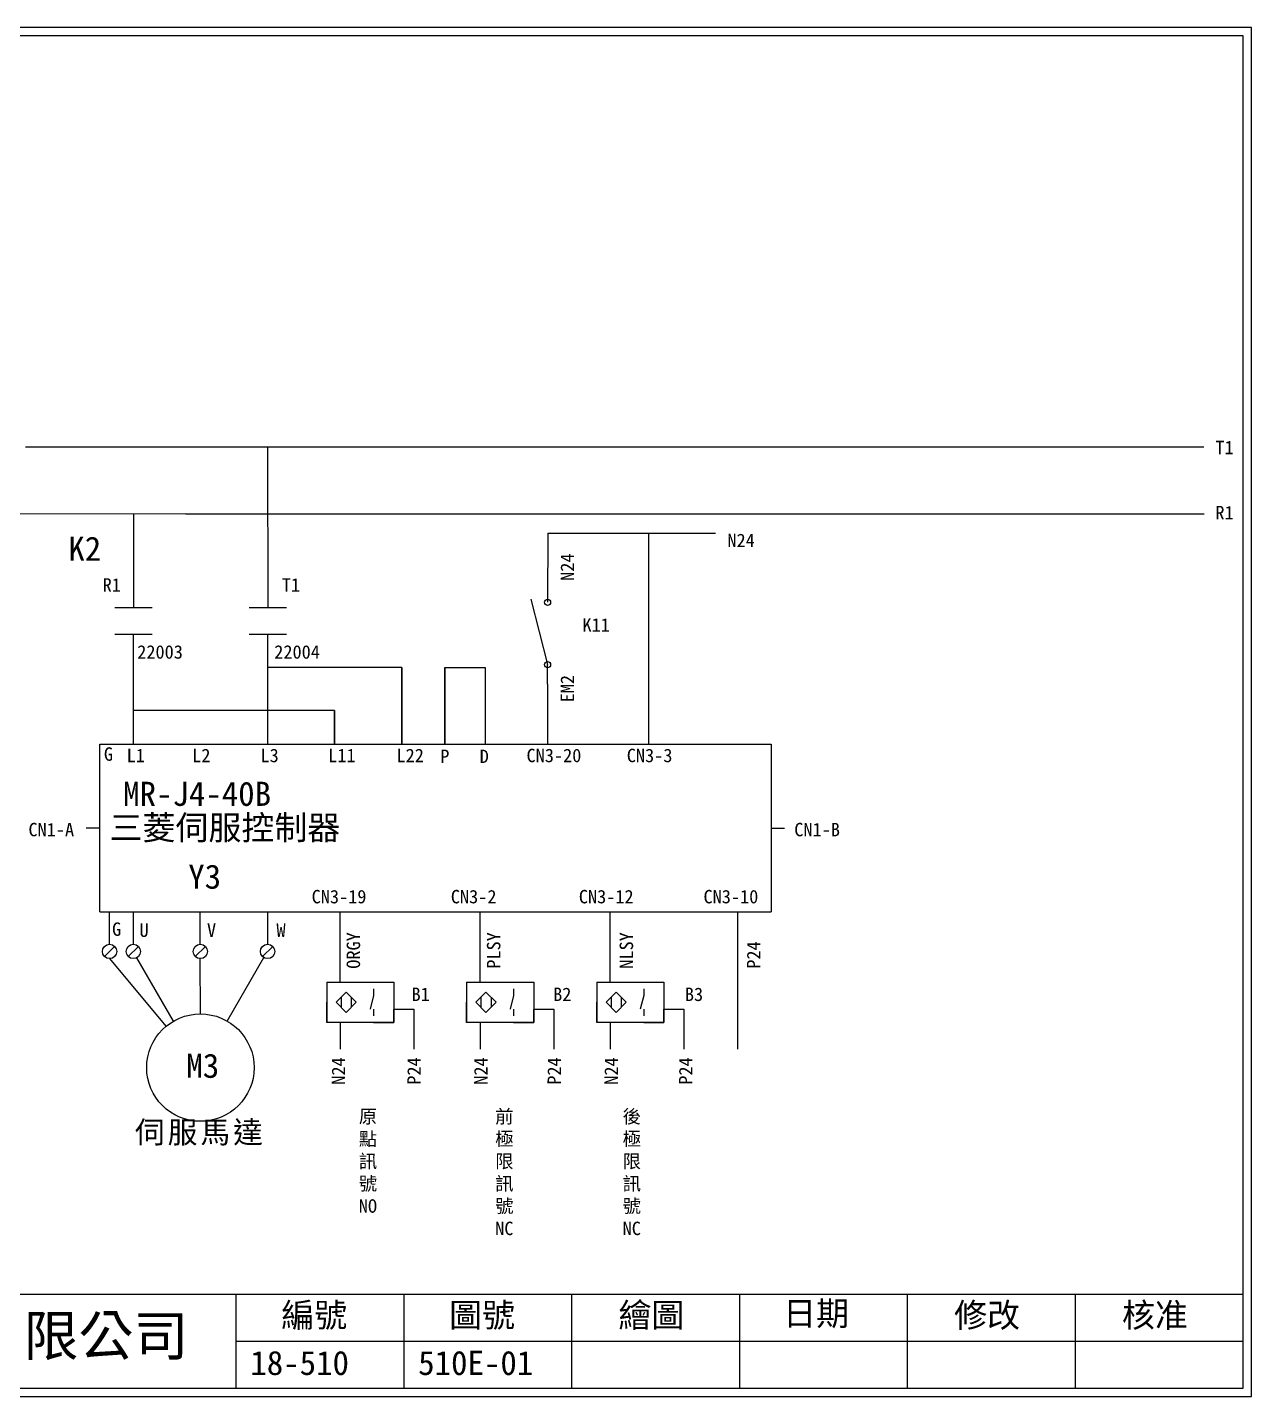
# Model space of a CAD drawing. Extents: x 10 to 297, y 3 to 207.
# Drawn here: x 114.7 to 297, y 3 to 207 of the extents above; entities that cross this region are included whole.
import ezdxf

# ---------------------------------------------------------------- set-up
doc = ezdxf.new("R2010")
doc.units = 0
doc.layers.get('0').update_dxf_attribs({"linetype": 'CONTINUOUS'})
for name, color, linetype in [('7', 7, 'CONTINUOUS'), ('圖框層', 7, 'CONTINUOUS'), ('標尺寸層', 3, 'CONTINUOUS')]:
    doc.layers.add(name, color=color, linetype=linetype)
doc.styles.add('CNS', font='romanc.shx', dxfattribs={"bigfont": 'chineset.shx'})
doc.styles.add('STSL', font='kaiu.ttf')
doc.styles.add('標楷體', font='kaiu.ttf')

msp = doc.modelspace()

# ---------------------------------------------------------------- linework, layer by layer
for p, q in [((150.44, 144.49), (150.45, 120.56)), ((130.46, 134.48), (130.46, 120.56)), ((150.41, 116.59), (150.41, 111.6)), ((192.13, 109.13), (192.13, 112.05)), ((150.43, 75.21), (150.43, 70.38)), ((127.64, 70.07), (126.13, 68.55)), ((131.19, 70.07), (129.67, 68.55)), ((141.17, 70.07), (139.66, 68.55)), ((151.19, 70.07), (149.67, 68.55)), ((136.42, 58.94), (130.96, 68.38)), ((144.42, 58.94), (149.88, 68.39))]:
    msp.add_line(p, q)
for centre, radius in [((126.89, 69.31), 1.07), ((130.43, 69.31), 1.07), ((140.41, 69.31), 1.07), ((150.43, 69.31), 1.07), ((140.42, 52.01), 8)]:
    msp.add_circle(centre, radius)
at = {"layer": '7'}
for centre in [(192.13, 121.33), (192.13, 112.05)]:
    msp.add_circle(centre, 0.464, dxfattribs=at)
at = {"layer": '圖框層', "color": 7}
for p, q in [((297, 206.97), (10, 206.97)), ((297, 3), (297, 206.97)), ((295.75, 205.72), (11.25, 205.72)), ((295.75, 4.25), (295.75, 205.72)), ((11.25, 18.25), (295.75, 18.25)), ((145.75, 4.25), (145.75, 18.25)), ((170.75, 4.25), (170.75, 18.25)), ((195.75, 4.25), (195.75, 18.25)), ((220.75, 4.25), (220.75, 18.25)), ((245.75, 4.25), (245.75, 18.25)), ((270.75, 4.25), (270.75, 18.25)), ((145.75, 11.25), (295.75, 11.25)), ((11.25, 4.25), (295.75, 4.25)), ((10, 3), (297, 3))]:
    msp.add_line(p, q, dxfattribs=at)
at = {"layer": '標尺寸層', "color": 7}
for p, q in [((114.35, 144.49), (289.88, 144.49)), ((138.27, 134.49), (21.12, 134.41)), ((138.27, 134.49), (289.94, 134.49)), ((192.16, 131.61), (192.13, 121.33)), ((192.16, 131.61), (207.16, 131.61)), ((207.16, 131.61), (207.16, 100.2)), ((207.16, 131.61), (217.16, 131.61)), ((127.68, 120.56), (133.25, 120.56)), ((147.68, 120.56), (153.25, 120.56)), ((189.63, 121.8), (192.13, 112.05)), ((127.68, 116.59), (133.25, 116.59)), ((130.41, 116.59), (130.41, 111.59)), ((147.68, 116.59), (153.25, 116.59)), ((130.41, 111.59), (130.42, 100.2)), ((170.41, 111.61), (150.41, 111.6)), ((150.41, 111.6), (150.41, 105.22)), ((170.41, 111.61), (170.42, 100.22)), ((170.41, 111.59), (170.42, 100.2)), ((170.42, 110.22), (170.42, 111.61)), ((170.42, 105.22), (170.42, 110.22)), ((170.42, 105.2), (170.42, 110.2)), ((176.83, 111.61), (176.84, 100.22)), ((176.83, 111.61), (182.83, 111.61)), ((176.83, 111.59), (176.84, 100.2)), ((176.84, 110.22), (176.84, 111.61)), ((176.84, 105.22), (176.84, 110.22)), ((176.84, 105.2), (176.84, 110.2)), ((182.83, 111.61), (182.83, 100.2)), ((182.83, 111.61), (182.83, 100.2)), ((192.13, 109.13), (192.13, 108.66)), ((192.13, 108.66), (192.13, 100.2)), ((160.42, 105.22), (130.41, 105.21)), ((150.41, 105.22), (150.42, 100.21)), ((160.41, 105.22), (160.42, 100.22)), ((160.42, 100.22), (160.42, 105.22)), ((170.42, 100.22), (170.42, 105.22)), ((170.42, 100.2), (170.42, 105.2)), ((176.84, 100.22), (176.84, 105.22)), ((176.84, 100.2), (176.84, 105.2)), ((125.42, 75.2), (125.42, 100.2)), ((125.42, 100.2), (225.42, 100.2)), ((130.42, 100.2), (140.42, 100.2)), ((150.42, 100.21), (150.42, 100.2)), ((225.42, 100.2), (225.42, 75.2)), ((125.42, 87.7), (123.42, 87.7)), ((225.42, 87.7), (227.42, 87.7)), ((125.42, 75.2), (225.42, 75.2)), ((126.89, 70.38), (126.89, 75.2)), ((130.43, 75.2), (130.43, 70.38)), ((140.41, 70.38), (140.41, 75.21)), ((161.23, 64.74), (161.23, 75.2)), ((182.07, 64.74), (182.07, 75.2)), ((201.45, 64.74), (201.45, 75.2)), ((220.43, 75.2), (225.43, 75.2)), ((220.43, 75.2), (220.43, 54.74)), ((126.89, 68.24), (135.29, 58.16)), ((140.42, 60.01), (140.41, 68.24)), ((159.23, 64.74), (159.23, 58.74)), ((159.23, 64.74), (169.23, 64.74)), ((162.12, 63.24), (160.62, 61.74)), ((163.62, 61.74), (162.12, 63.24)), ((166.23, 63.74), (166.23, 62.74)), ((169.23, 64.74), (169.23, 58.74)), ((180.07, 64.74), (180.07, 58.74)), ((180.07, 64.74), (190.07, 64.74)), ((182.96, 63.24), (181.46, 61.74)), ((184.46, 61.74), (182.96, 63.24)), ((187.07, 63.74), (187.07, 62.74)), ((190.07, 64.74), (190.07, 58.74)), ((199.45, 64.74), (199.45, 58.74)), ((199.45, 64.74), (209.45, 64.74)), ((202.34, 63.24), (200.84, 61.74)), ((203.84, 61.74), (202.34, 63.24)), ((206.45, 63.74), (206.45, 62.74)), ((209.45, 64.74), (209.45, 58.74)), ((159.23, 58.74), (159.23, 61.74)), ((160.62, 61.74), (162.12, 60.24)), ((161.37, 62.49), (161.37, 60.99)), ((162.12, 60.24), (163.62, 61.74)), ((162.87, 62.49), (162.87, 60.99)), ((166.23, 62.74), (165.73, 60.74)), ((180.07, 58.74), (180.07, 61.74)), ((181.46, 61.74), (182.96, 60.24)), ((182.21, 62.49), (182.21, 60.99)), ((182.96, 60.24), (184.46, 61.74)), ((183.71, 62.49), (183.71, 60.99)), ((187.07, 62.74), (186.57, 60.74)), ((199.45, 58.74), (199.45, 61.74)), ((200.84, 61.74), (202.34, 60.24)), ((201.59, 62.49), (201.59, 60.99)), ((202.34, 60.24), (203.84, 61.74)), ((203.09, 62.49), (203.09, 60.99)), ((206.45, 62.74), (205.95, 60.74)), ((166.23, 60.74), (166.23, 59.74)), ((169.23, 58.74), (169.23, 60.74)), ((169.23, 60.74), (172.23, 60.74)), ((172.23, 60.74), (172.23, 54.74)), ((187.07, 60.74), (187.07, 59.74)), ((190.07, 58.74), (190.07, 60.74)), ((190.07, 60.74), (193.07, 60.74)), ((193.07, 60.74), (193.07, 54.74)), ((206.45, 60.74), (206.45, 59.74)), ((209.45, 58.74), (209.45, 60.74)), ((209.45, 60.74), (212.45, 60.74)), ((212.45, 60.74), (212.45, 54.74)), ((169.23, 58.74), (159.23, 58.74)), ((161.23, 58.74), (161.23, 54.74)), ((166.23, 58.74), (169.23, 58.74)), ((190.07, 58.74), (180.07, 58.74)), ((182.07, 58.74), (182.07, 54.74)), ((187.07, 58.74), (190.07, 58.74)), ((209.45, 58.74), (199.45, 58.74)), ((201.45, 58.74), (201.45, 54.74)), ((206.45, 58.74), (209.45, 58.74))]:
    msp.add_line(p, q, dxfattribs=at)

# ---------------------------------------------------------------- texts
at = {"color": 0, "insert": (140.42, 44.01), "char_height": 3.25, "width": 24.1454, "attachment_point": 2, "style": '標楷體'}
msp.add_mtext('{\\T1.1;伺服馬達}', dxfattribs=at)
at = {"layer": '圖框層', "color": 4, "style": 'STSL'}
for s, height, p in [('T1', 2, (291.6, 143.39)), ('R1', 2, (291.6, 133.68)), ('K2', 3.6, (120.75, 127.51)), ('N24', 2, (218.92, 129.55)), ('R1', 2, (125.86, 122.92)), ('T1', 2, (152.55, 122.92)), ('K11', 2, (197.33, 116.96)), ('22003', 2, (131.01, 112.93)), ('22004', 2, (151.42, 112.93)), ('G', 2, (126.05, 97.72)), ('L1', 2, (129.44, 97.51)), ('L2', 2, (139.2, 97.51)), ('L3', 2, (149.37, 97.51)), ('L11', 2, (159.46, 97.51)), ('L22', 2, (169.63, 97.51)), ('P', 2, (176.15, 97.38)), ('D', 2, (182.02, 97.38)), ('CN3-20', 2, (189, 97.51)), ('CN3-3', 2, (203.93, 97.51)), ('MR-J4-40B ', 3.6, (128.91, 91)), ('三菱伺服控制器', 3.6, (126.89, 85.96)), ('CN1-A', 2, (114.81, 86.47)), ('CN1-B', 2, (228.88, 86.47)), ('Y3', 3.6, (138.61, 78.66)), ('CN3-19', 2, (156.99, 76.48)), ('CN3-2', 2, (177.72, 76.48)), ('CN3-12', 2, (196.79, 76.48)), ('CN3-10', 2, (215.36, 76.48)), ('G', 2, (127.27, 71.64)), ('U', 2, (131.34, 71.49)), ('V', 2, (141.4, 71.49)), ('W', 2, (151.75, 71.49)), ('B1', 2, (171.87, 61.93)), ('B2', 2, (192.96, 61.93)), ('B3', 2, (212.58, 61.93)), ('M3', 3.6, (138.33, 50.49)), ('編號', 3.6, (152.47, 13.34)), ('圖號', 3.6, (177.47, 13.34)), ('繪圖', 3.6, (202.69, 13.34)), ('日期', 3.6, (227.22, 13.59)), ('修改', 3.6, (252.69, 13.34)), ('核准', 3.6, (277.69, 13.34)), ('泓陞自動化科技有限公司', 6, (48.6, 9.08)), ('18-510', 3.6, (147.86, 6.22)), ('510E-01', 3.6, (172.86, 6.22))]:
    msp.add_text(s, height=height, dxfattribs=at).set_placement(p)
for s, p in [('N24', (196.07, 124.52)), ('EM2', (196.07, 106.42)), ('ORGY', (164.21, 66.74)), ('PLSY', (185.1, 66.74)), ('NLSY', (204.87, 66.74)), ('P24', (223.82, 66.74)), ('N24', (161.98, 49.46)), ('P24', (173.24, 49.46)), ('N24', (183.19, 49.46)), ('P24', (194.12, 49.46)), ('N24', (202.61, 49.46)), ('P24', (213.7, 49.46))]:
    msp.add_text(s, height=2, rotation=90, dxfattribs=at).set_placement(p)
at = {"layer": '標尺寸層', "color": 7, "char_height": 2, "width": 4.1392, "attachment_point": 1, "style": 'CNS'}
for s, insert in [('{\\fDFKai-SB|b0|i0|c136|p65;原點訊號\\PNO}', (164.02, 45.73)), ('{\\fDFKai-SB|b0|i0|c136|p65;前極限訊號\\PNC}', (184.33, 45.73)), ('{\\fDFKai-SB|b0|i0|c136|p65;後極限訊號\\PNC}', (203.31, 45.73))]:
    msp.add_mtext(s, dxfattribs=dict(at, insert=insert))

doc.saveas('drawing.dxf')
